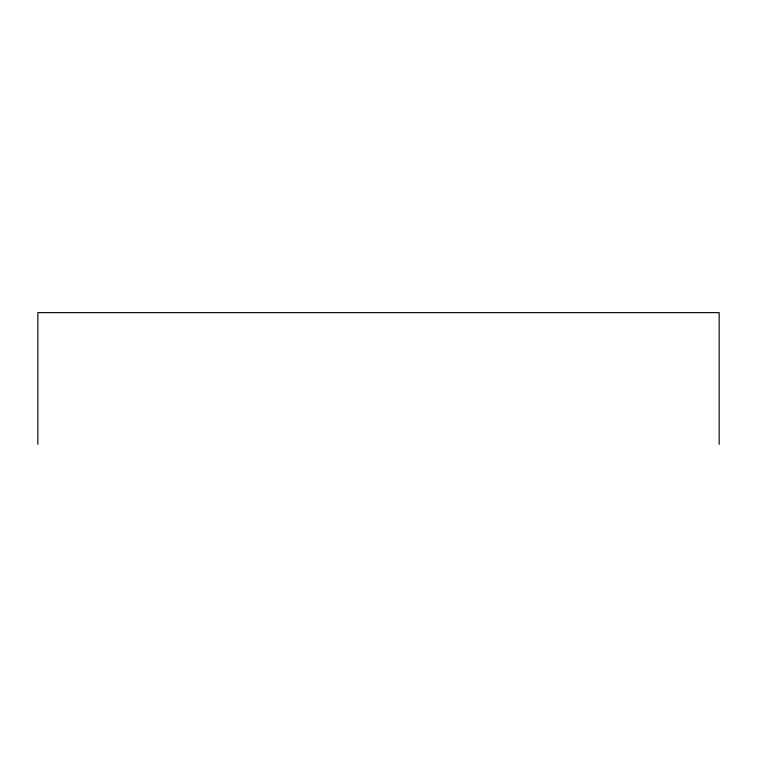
<?xml version="1.0" encoding="UTF-8"?>
<svg xmlns="http://www.w3.org/2000/svg" width="757" height="757" viewBox="0 0 757 757"><rect width="100%" height="100%" fill="white"/><g stroke="black" fill="none" stroke-linecap="round" stroke-linejoin="round"><path stroke-width="1.14" d="M719.15 444.378L719.15 312.622L37.85 312.622L37.85 444.378"/></g></svg>
